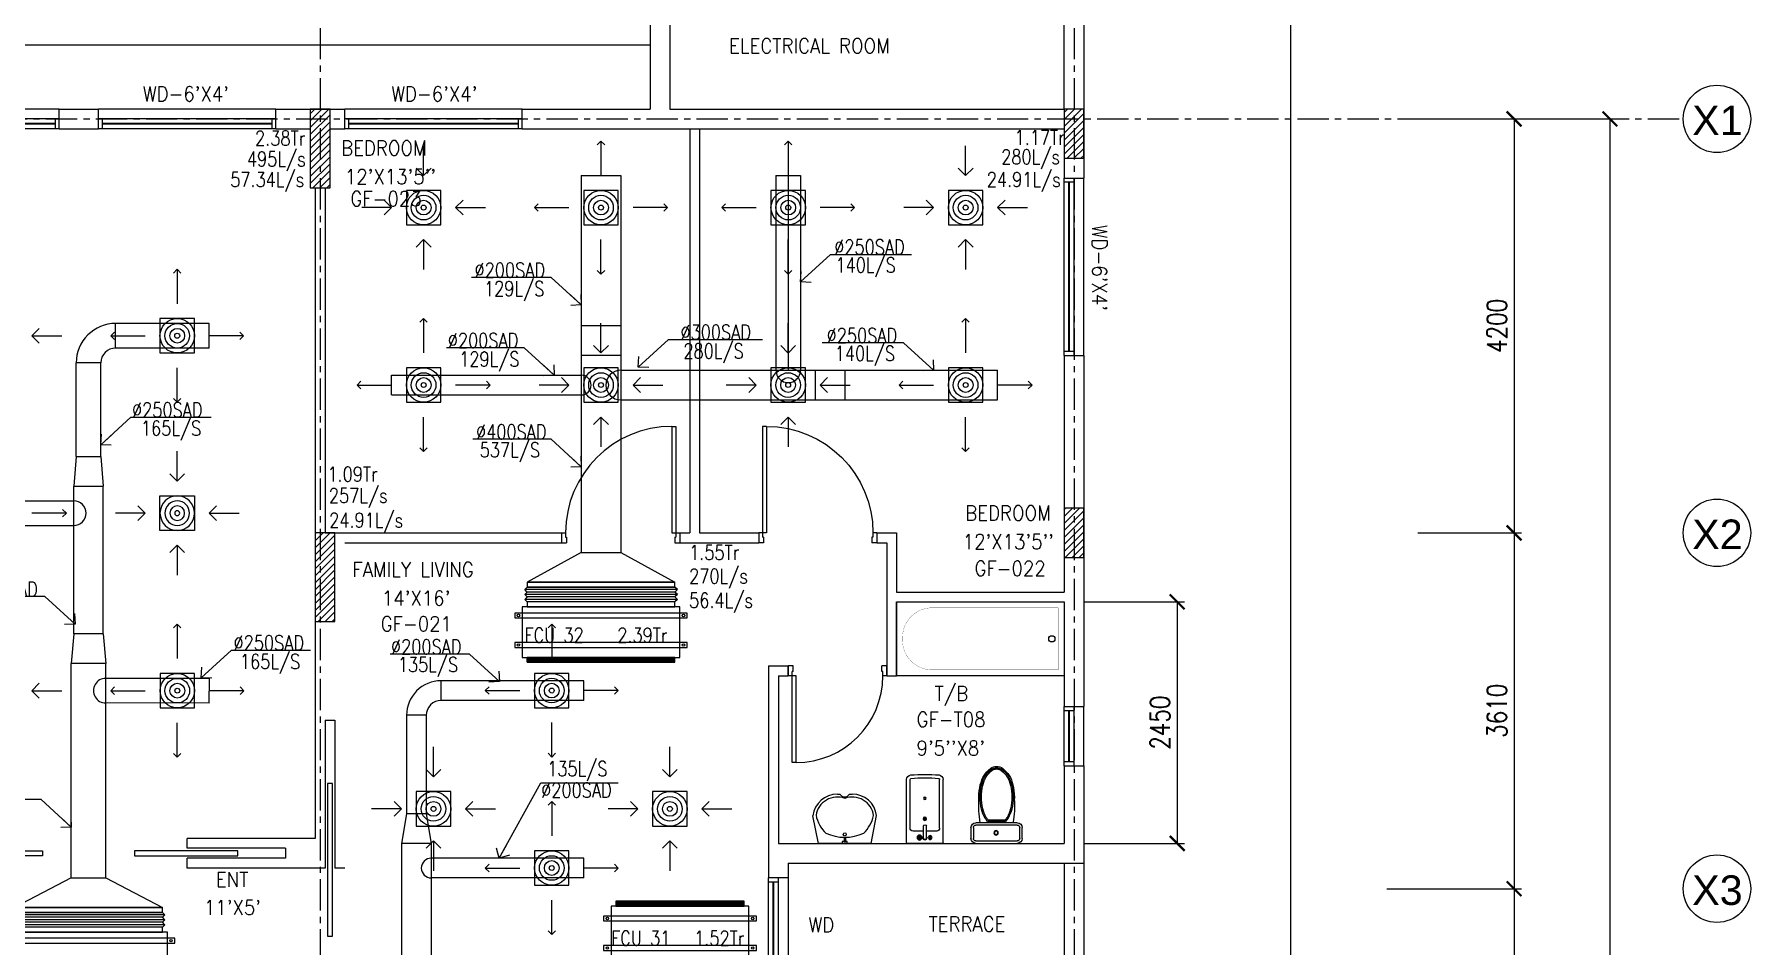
# Model space of a CAD drawing. Header units: millimetres. Extents: x -1288794 to 2153086, y -2701644 to -1335282.
# Drawn here: x 865916 to 883334, y -1482356 to -1473111 of the extents above; entities that cross this region are included whole.
import ezdxf
from ezdxf.enums import TextEntityAlignment as Align

# ---------------------------------------------------------------- set-up
doc = ezdxf.new("R2010")
doc.units = ezdxf.units.MM
doc.header["$LTSCALE"] = 100
doc.header["$PDMODE"] = 34
doc.linetypes.add('CENTER', pattern=[50.8, 31.75, -6.35, 6.35, -6.35])
for name, color, linetype in [('A-ANNO-DIMS', 1, 'Continuous'), ('A-ANNO-SYMB', 33, 'Continuous'), ('A-ANNO-TEXT', 8, 'Continuous'), ('A-AREA', 8, 'CENTER'), ('A-DOOR', 4, 'Continuous'), ('A-FLOR-PFIX', 8, 'Continuous'), ('A-FLOR-SPCL', 8, 'Continuous'), ('A-GLAZ', 5, 'Continuous'), ('A-GRID', 253, 'CENTER'), ('A-WALL-FULL', 8, 'Continuous'), ('AC-HLTEXT', 100, 'Continuous'), ('AC-SAD', 3, 'Continuous'), ('AC-SAD TEXT', 3, 'Continuous'), ('FCU-AC', 160, 'Continuous'), ('L-WALK', 8, 'Continuous'), ('RCD RIGHT', 1, 'Continuous'), ('S-COL- HACT.', 9, 'Continuous'), ('S-COL.', 8, 'Continuous'), ('SCD  RIGHT', 3, 'Continuous')]:
    doc.layers.add(name, color=color, linetype=linetype)
doc.styles.add('ROMANS', font='romans.shx', dxfattribs={"width": 0.8})
doc.styles.add('SANSSERIF', font='sas_____.pfb')
doc.styles.add('SIMPLEX', font='simplex.shx', dxfattribs={"width": 0.8})
doc.dimstyles.new('100 of DIM2', dxfattribs={"dimscale": 0, "dimtxt": 200, "dimasz": 150, "dimexe": 75, "dimexo": 200, "dimgap": 75, "dimtad": 1, "dimdec": 0, "dimrnd": 5, "dimzin": 0, "dimdsep": 46, "dimtxsty": 'ROMANS', "dimblk": 'ARCHTICK', "dimcen": 100, "dimclrd": 94, "dimclre": 94, "dimclrt": 2, "dimadec": 0, "dimazin": 0, "dimtfac": 1, "dimtdec": 0, "dimtofl": 0, "dimtmove": 2, "dimatfit": 3, "dimldrblk": 'OPEN90', "dimfxl": 75, "dimtolj": 1, "dimtzin": 0, "dimarcsym": 0})
pattern_1 = [(45, (1972922.05, -1109556.65), (-35.355339, 35.355339), [])]

# ---------------------------------------------------------------- blocks, each defined once
blk = doc.blocks.new('D-120-R1')
for p, q in [((-80, 1180), (-40, 1180)), ((-80, 1180), (-80, 100)), ((-40, 1180), (-40, 55)), ((-1200, 100), (-1160, 100)), ((-1200, 100), (-1200, 0)), ((-1160, 100), (-1160, 55)), ((-1160, 55), (-1150, 55)), ((-1150, 55), (-1150, 0)), ((-80, 100), (0, 100)), ((-50, 55), (-40, 55)), ((-50, 55), (-50, 0)), ((-50, 0), (0, 0)), ((0, 100), (0, 0)), ((-1200, 0), (-1150, 0))]:
    blk.add_line(p, q)
at = {"linetype": 'Continuous'}
blk.add_arc((-80, 100), 1080, 90, 180, dxfattribs=at)
blk = doc.blocks.new('W-180')
for p, q in [((1800, 100), (0, 100)), ((1800, 0), (0, 0)), ((40, 0), (40, 100)), ((1760, 100), (1760, 0))]:
    blk.add_line(p, q)
at = {"linetype": 'Continuous'}
for p, q in [((1760, 53), (40, 53)), ((1760, 47), (40, 47))]:
    blk.add_line(p, q, dxfattribs=at)
blk = doc.blocks.new('WC-1')
for p, q in [((-210, 0), (210, 0)), ((-260, -160), (-260, -50)), ((-235, -160), (-235, -50)), ((-210, -25), (210, -25)), ((235, -50), (235, -160)), ((260, -50), (260, -160)), ((210, -185), (-210, -185)), ((210, -210), (-210, -210)), ((91, -223), (-91, -223)), ((86, -235), (-86, -235))]:
    blk.add_line(p, q)
for radius in [22.1, 17.1]:
    blk.add_circle((-6, -107), radius)
for centre, radius, start, end in [((-210, -50), 50, 90, 180), ((-210, -160), 50, 180, 270), ((-210, -50), 25, 90, 180), ((-210, -160), 25, 180, 270), ((210, -50), 50, 360, 90), ((210, -50), 25, 360, 90), ((210, -160), 25, 270, 360), ((210, -160), 50, 270, 360), ((722, -383), 904, 168.9529, 184.0632), ((178, -428), 341, 149.8586, 166.4766), ((178, -428), 328, 149.8586, 166.4766), ((69, -365), 214, 138.4152, 149.8586), ((69, -365), 201, 139.9943, 149.8586), ((-69, -365), 201, 30.1414, 40.0057), ((-69, -365), 214, 30.1414, 41.5848), ((-178, -428), 328, 13.5234, 30.1414), ((-178, -428), 341, 13.5234, 30.1414), ((352, -470), 532, 177.5541, 180), ((352, -470), 532, 180, 193.5234), ((352, -470), 520, 166.4766, 180), ((352, -470), 520, 180, 193.5234), ((352, -470), 507, 166.4766, 180), ((352, -470), 507, 180, 193.5234), ((-352, -470), 507, 360, 13.5234), ((-352, -470), 507, 346.4766, 360), ((-352, -470), 520, 360, 13.5234), ((-352, -470), 520, 346.4766, 360), ((-352, -470), 532, 346.4766, 360), ((-352, -470), 532, 360, 2.4459), ((178, -512), 353, 193.5234, 210.1414), ((178, -512), 341, 193.5234, 210.1414), ((178, -512), 328, 193.5234, 210.1414), ((69, -575), 226, 210.1414, 234.4972), ((69, -575), 214, 210.1414, 234.4972), ((69, -575), 201, 210.1414, 234.4972), ((-69, -575), 201, 305.5028, 329.8586), ((-69, -575), 214, 305.5028, 329.8586), ((-69, -575), 226, 305.5028, 329.8586), ((-178, -512), 328, 329.8586, 346.4766), ((-178, -512), 341, 329.8586, 346.4766), ((-178, -512), 353, 329.8586, 346.4766), ((0, -672), 108, 234.4972, 270), ((0, -672), 95.9, 234.4972, 270), ((0, -672), 83.4, 234.4972, 270), ((0, -672), 83.4, 270, 305.5028), ((0, -672), 95.9, 270, 305.5028), ((0, -672), 108, 270, 305.5028)]:
    blk.add_arc(centre, radius, start, end)
at = {"linetype": 'Continuous', "ltscale": 50}
blk.add_arc((-722, -383), 904, 355.9368, 11.0471, dxfattribs=at)
blk = doc.blocks.new('W-120')
for p, q in [((1200, 100), (0, 100)), ((1200, 0), (0, 0)), ((40, 0), (40, 100)), ((1160, 100), (1160, 0))]:
    blk.add_line(p, q)
at = {"linetype": 'Continuous'}
for p, q in [((1160, 53), (40, 53)), ((1160, 47), (40, 47))]:
    blk.add_line(p, q, dxfattribs=at)
blk = doc.blocks.new('BIDET-1')
for p, q in [((175, 0), (-175, 0)), ((-185, -10), (-185, -649)), ((-150, -155), (-150, -649)), ((-15, -125), (-120, -125)), ((-39, -59), (-69, -59)), ((-54, -44), (-54, -74)), ((-15, -54), (-15, -174)), ((15, -54), (15, -174)), ((120, -125), (15, -125)), ((39, -59), (69, -59)), ((54, -44), (54, -74)), ((150, -155), (150, -649)), ((185, -10), (185, -649)), ((12, -250), (-12, -250)), ((-9, -259), (9, -241)), ((-9, -241), (9, -259)), ((0, -238), (0, -262))]:
    blk.add_line(p, q)
for centre, radius in [((-54, -59), 25), ((-54, -59), 20), ((-54, -59), 15.2), ((-54, -59), 10.2), ((54, -59), 20), ((54, -59), 15.2), ((54, -59), 10.2), ((0, -250), 17.5), ((0, -250), 12.5), ((0, -457), 12.5), ((0, -457), 10)]:
    blk.add_circle(centre, radius)
for centre, radius, start, end in [((-175, -10), 10, 90, 180), ((175, -10), 10, 0, 90), ((-120, -155), 30, 90, 180), ((0, -54), 20, 318.5904, 221.4096), ((0, -54), 15, 0, 180), ((120, -155), 30, 0, 90), ((0, -174), 15, 180, 0), ((-140, -649), 45, 180, 265.2062), ((-140, -649), 10, 180, 265.2062), ((0, 1020), 1720, 265.2062, 274.7938), ((0, 1020), 1685, 265.2062, 274.7938), ((140, -649), 10, 274.7938, 0), ((140, -649), 45, 274.7938, 0)]:
    blk.add_arc(centre, radius, start, end)
blk = doc.blocks.new('W-60')
for p, q in [((600, 100), (0, 100)), ((600, 0), (0, 0)), ((40, 0), (40, 100)), ((560, 100), (560, 0))]:
    blk.add_line(p, q)
at = {"linetype": 'Continuous'}
for p, q in [((560, 53), (40, 53)), ((560, 47), (40, 47))]:
    blk.add_line(p, q, dxfattribs=at)
blk = doc.blocks.new('LAV-4')
for p, q in [((-266, 0), (-322, -283)), ((-266, 0), (268, 0)), ((268, 0), (324, -280)), ((-48, -500), (-75, -500)), ((75, -500), (50, -500))]:
    blk.add_line(p, q)
for points in [[(-25, 0), (-25, -18), (25, -18), (25, 0)], [(-9, -20), (-9, -57), (8, -57), (8, -20)]]:
    blk.add_lwpolyline(points, close=True)
blk.add_circle((0, -91), 15.4)
for centre, radius, start, end in [((74, -366), 375, 135.3333, 167.1432), ((0, -539), 477, 66.1261, 113.874), ((-74, -366), 375, 12.5199, 44.6667), ((-75, -250), 250, 187.6784, 270), ((-75, -250), 220, 188.5814, 289.9523), ((75, -250), 220, 250.0878, 350.8515), ((75, -250), 250, 270, 353.0121), ((1, -527), 55.9, 28.7827, 151.2173), ((50, -499), 0, 238.1883, 0)]:
    blk.add_arc(centre, radius, start, end)
blk = doc.blocks.new('D-100-R1')
for p, q in [((-80, 980), (-80, 100)), ((-80, 980), (-40, 980)), ((-40, 980), (-40, 55)), ((-1000, 100), (-1000, 0)), ((-1000, 100), (-960, 100)), ((-960, 100), (-960, 55)), ((-960, 55), (-950, 55)), ((-950, 55), (-950, 0)), ((-80, 100), (0, 100)), ((-50, 55), (-50, 0)), ((-50, 55), (-40, 55)), ((-50, 0), (0, 0)), ((0, 100), (0, 0)), ((-1000, 0), (-950, 0))]:
    blk.add_line(p, q)
at = {"linetype": 'Continuous'}
blk.add_arc((-80, 100), 880, 90, 180, dxfattribs=at)
blk = doc.blocks.new('BT-2')
blk.add_lwpolyline([(0, 750), (1700, 750), (1700, 0), (0, 0)], close=True)
at = {"const_width": 2}
blk.add_lwpolyline([(60, 690), (1340, 690, -0.414214), (1640, 390), (1640, 360, -0.414214), (1340, 60), (60, 60)], format="xyb", close=True, dxfattribs=at)
blk.add_circle((125, 375), 31.9)
blk = doc.blocks.new('_ArchTick')
at = {"color": 0, "linetype": 'ByBlock', "const_width": 0.15}
blk.add_lwpolyline([(-0.5, -0.5), (0.5, 0.5)], dxfattribs=at)
blk = doc.blocks.new('*D526')
at = {"layer": 'A-ANNO-DIMS', "color": 94, "lineweight": -2, "ltscale": 3, "transparency": 16777216}
for p, q in [((879750, -1473969), (881980, -1473969)), ((881905, -1473969), (881905, -1509169)), ((879750, -1509169), (881980, -1509169))]:
    blk.add_line(p, q, dxfattribs=at)
at = {"layer": 'Defpoints', "color": 0, "ltscale": 3, "transparency": 16777216}
for p in [(879550, -1473969), (879550, -1509169), (881905, -1509169)]:
    blk.add_point(p, dxfattribs=at)
at = {"layer": 'A-ANNO-DIMS', "color": 94, "lineweight": -2, "ltscale": 3, "transparency": 16777216, "xscale": 150, "yscale": 150, "zscale": 150}
for p, rotation in [((881905, -1473969), 90), ((881905, -1509169), 270)]:
    blk.add_blockref('_ArchTick', p, dxfattribs=dict(at, rotation=rotation))
at = {"layer": 'A-ANNO-DIMS', "color": 2, "ltscale": 3, "transparency": 16777216, "insert": (881730, -1491569), "char_height": 200, "attachment_point": 5, "rotation": 90, "style": 'ROMANS'}
blk.add_mtext('\\A1;35200', dxfattribs=at)
blk = doc.blocks.new('_Open90')
at = {"color": 0, "linetype": 'ByBlock', "lineweight": -2}
for p, q in [((0, 0), (-1, 0)), ((-0.5, 0.5), (0, 0)), ((0, 0), (-0.5, -0.5))]:
    blk.add_line(p, q, dxfattribs=at)
blk = doc.blocks.new('*D527')
at = {"layer": 'A-ANNO-DIMS', "color": 94, "lineweight": -2, "ltscale": 3, "transparency": 16777216}
for p, q in [((879955, -1473969), (881008, -1473969)), ((880933, -1473969), (880933, -1478169)), ((879955, -1478169), (881008, -1478169))]:
    blk.add_line(p, q, dxfattribs=at)
at = {"layer": 'Defpoints', "color": 0, "ltscale": 3, "transparency": 16777216}
for p in [(879755, -1473969), (879755, -1478169), (880933, -1478169)]:
    blk.add_point(p, dxfattribs=at)
at = {"layer": 'A-ANNO-DIMS', "color": 94, "lineweight": -2, "ltscale": 3, "transparency": 16777216, "xscale": 150, "yscale": 150, "zscale": 150}
for p, rotation in [((880933, -1473969), 90), ((880933, -1478169), 270)]:
    blk.add_blockref('_ArchTick', p, dxfattribs=dict(at, rotation=rotation))
at = {"layer": 'A-ANNO-DIMS', "color": 2, "ltscale": 3, "transparency": 16777216, "insert": (880758, -1476069), "char_height": 200, "attachment_point": 5, "rotation": 90, "style": 'ROMANS'}
blk.add_mtext('\\A1;4200', dxfattribs=at)
blk = doc.blocks.new('*D528')
at = {"layer": 'A-ANNO-DIMS', "color": 94, "lineweight": -2, "ltscale": 3, "transparency": 16777216}
for p, q in [((879955, -1478169), (881008, -1478169)), ((880933, -1478169), (880933, -1481779)), ((879641, -1481779), (881008, -1481779))]:
    blk.add_line(p, q, dxfattribs=at)
at = {"layer": 'Defpoints', "color": 0, "ltscale": 3, "transparency": 16777216}
for p in [(879755, -1478169), (879441, -1481779), (880933, -1481779)]:
    blk.add_point(p, dxfattribs=at)
at = {"layer": 'A-ANNO-DIMS', "color": 94, "lineweight": -2, "ltscale": 3, "transparency": 16777216, "xscale": 150, "yscale": 150, "zscale": 150}
for p, rotation in [((880933, -1478169), 90), ((880933, -1481779), 270)]:
    blk.add_blockref('_ArchTick', p, dxfattribs=dict(at, rotation=rotation))
at = {"layer": 'A-ANNO-DIMS', "color": 2, "ltscale": 3, "transparency": 16777216, "insert": (880758, -1479974), "char_height": 200, "attachment_point": 5, "rotation": 90, "style": 'ROMANS'}
blk.add_mtext('\\A1;3610', dxfattribs=at)
blk = doc.blocks.new('*D529')
at = {"layer": 'A-ANNO-DIMS', "color": 94, "lineweight": -2, "ltscale": 3, "transparency": 16777216}
for p, q in [((879641, -1481779), (881008, -1481779)), ((880933, -1481779), (880933, -1487769)), ((879641, -1487769), (881008, -1487769))]:
    blk.add_line(p, q, dxfattribs=at)
at = {"layer": 'Defpoints', "color": 0, "ltscale": 3, "transparency": 16777216}
for p in [(879441, -1481779), (879441, -1487769), (880933, -1487769)]:
    blk.add_point(p, dxfattribs=at)
at = {"layer": 'A-ANNO-DIMS', "color": 94, "lineweight": -2, "ltscale": 3, "transparency": 16777216, "xscale": 150, "yscale": 150, "zscale": 150}
for p, rotation in [((880933, -1481779), 90), ((880933, -1487769), 270)]:
    blk.add_blockref('_ArchTick', p, dxfattribs=dict(at, rotation=rotation))
at = {"layer": 'A-ANNO-DIMS', "color": 2, "ltscale": 3, "transparency": 16777216, "insert": (880758, -1484774), "char_height": 200, "attachment_point": 5, "rotation": 90, "style": 'ROMANS'}
blk.add_mtext('\\A1;5990', dxfattribs=at)
blk = doc.blocks.new('*D556')
at = {"layer": 'AC-HLTEXT', "color": 94, "lineweight": -2, "transparency": 16777216}
for p, q in [((876567, -1478869), (877589, -1478869)), ((877514, -1478869), (877514, -1481319)), ((876567, -1481319), (877589, -1481319))]:
    blk.add_line(p, q, dxfattribs=at)
at = {"layer": 'Defpoints', "color": 0, "transparency": 16777216}
for p in [(876367, -1478869), (876367, -1481319), (877514, -1481319)]:
    blk.add_point(p, dxfattribs=at)
at = {"layer": 'AC-HLTEXT', "color": 94, "lineweight": -2, "transparency": 16777216, "xscale": 150, "yscale": 150, "zscale": 150}
for p, rotation in [((877514, -1478869), 90), ((877514, -1481319), 270)]:
    blk.add_blockref('_ArchTick', p, dxfattribs=dict(at, rotation=rotation))
at = {"layer": 'AC-HLTEXT', "color": 2, "transparency": 16777216, "insert": (877339, -1480094), "char_height": 200, "attachment_point": 5, "rotation": 90, "style": 'ROMANS'}
blk.add_mtext('\\A1;2450', dxfattribs=at)
blk = doc.blocks.new('fcu 2.5 tr')
h = blk.add_hatch()
h.set_pattern_fill('NET', color=3)
h.paths.add_polyline_path([(83172, -1587743), (81672, -1587743), (81672, -1587793), (83172, -1587793)])
at = {"layer": 'FCU-AC'}
for p, q in [((81672, -1587030), (81647, -1587055)), ((83172, -1587030), (81672, -1587030)), ((83197, -1587055), (83172, -1587030)), ((83197, -1587055), (81647, -1587055)), ((81672, -1587080), (81647, -1587055)), ((81672, -1587080), (81647, -1587105)), ((83197, -1587105), (81647, -1587105)), ((81672, -1587130), (81647, -1587105)), ((81672, -1587130), (81647, -1587155)), ((83197, -1587155), (81647, -1587155)), ((81672, -1587180), (81647, -1587155)), ((83172, -1587080), (81672, -1587080)), ((83172, -1587080), (81672, -1587080)), ((83172, -1587130), (81672, -1587130)), ((83172, -1587130), (81672, -1587130)), ((83197, -1587055), (83172, -1587080)), ((83197, -1587105), (83172, -1587080)), ((83197, -1587105), (83172, -1587130)), ((83197, -1587155), (83172, -1587130)), ((83197, -1587155), (83172, -1587180))]:
    blk.add_line(p, q, dxfattribs=at)
at = {"layer": 'FCU-AC', "color": 1}
for p, q in [((83172, -1586980), (81672, -1586980)), ((81672, -1586980), (81672, -1587030)), ((81672, -1587030), (83172, -1587030)), ((83172, -1587030), (83172, -1586980)), ((83172, -1587180), (81672, -1587180)), ((81672, -1587180), (81672, -1587230)), ((83172, -1587230), (83172, -1587180)), ((81672, -1587230), (83172, -1587230))]:
    blk.add_line(p, q, dxfattribs=at)
at = {"layer": 'FCU-AC', "color": 6}
for points in [[(81547, -1587343), (83297, -1587343), (83297, -1587293), (81547, -1587293)], [(81547, -1587643), (83297, -1587643), (83297, -1587593), (81547, -1587593)]]:
    blk.add_lwpolyline(points, close=True, dxfattribs=at)
at = {"layer": 'FCU-AC'}
blk.add_lwpolyline([(81622, -1587743), (83222, -1587743), (83222, -1587230), (81622, -1587230)], close=True, dxfattribs=at)
at = {"layer": 'FCU-AC', "color": 3}
blk.add_lwpolyline([(81672, -1587793), (83172, -1587793), (83172, -1587743), (81672, -1587743)], close=True, dxfattribs=at)
at = {"layer": 'FCU-AC', "color": 6}
for centre in [(81584, -1587318), (83259, -1587318), (81584, -1587618), (83259, -1587618)]:
    blk.add_circle(centre, 12.5, dxfattribs=at)
blk = doc.blocks.new('fcu 2 tr')
h = blk.add_hatch()
h.set_pattern_fill('NET', color=3)
h.paths.add_polyline_path([(80954, -1588493), (79654, -1588493), (79654, -1588543), (80954, -1588543)])
at = {"layer": 'FCU-AC', "color": 1}
for p, q in [((80954, -1587730), (79654, -1587730)), ((79654, -1587730), (79654, -1587780)), ((80954, -1587780), (80954, -1587730)), ((79654, -1587780), (80954, -1587780)), ((80954, -1587930), (79654, -1587930)), ((79654, -1587930), (79654, -1587980)), ((79654, -1587980), (80954, -1587980)), ((80954, -1587980), (80954, -1587930))]:
    blk.add_line(p, q, dxfattribs=at)
at = {"layer": 'FCU-AC'}
for p, q in [((79654, -1587780), (79629, -1587805)), ((80979, -1587805), (79629, -1587805)), ((79654, -1587830), (79629, -1587805)), ((79654, -1587830), (79629, -1587855)), ((80979, -1587855), (79629, -1587855)), ((79654, -1587880), (79629, -1587855)), ((79654, -1587880), (79629, -1587905)), ((80979, -1587905), (79629, -1587905)), ((79654, -1587930), (79629, -1587905)), ((80954, -1587780), (79654, -1587780)), ((80954, -1587830), (79654, -1587830)), ((80954, -1587830), (79654, -1587830)), ((80954, -1587880), (79654, -1587880)), ((80954, -1587880), (79654, -1587880)), ((80954, -1587780), (80979, -1587805)), ((80954, -1587830), (80979, -1587805)), ((80954, -1587830), (80979, -1587855)), ((80954, -1587880), (80979, -1587855)), ((80954, -1587880), (80979, -1587905)), ((80954, -1587930), (80979, -1587905))]:
    blk.add_line(p, q, dxfattribs=at)
at = {"layer": 'FCU-AC', "color": 6}
for points in [[(79529, -1588093), (81079, -1588093), (81079, -1588043), (79529, -1588043)], [(79529, -1588393), (81079, -1588393), (81079, -1588343), (79529, -1588343)]]:
    blk.add_lwpolyline(points, close=True, dxfattribs=at)
at = {"layer": 'FCU-AC'}
blk.add_lwpolyline([(79604, -1588493), (81004, -1588493), (81004, -1587980), (79604, -1587980)], close=True, dxfattribs=at)
at = {"layer": 'FCU-AC', "color": 3}
blk.add_lwpolyline([(79654, -1588543), (80954, -1588543), (80954, -1588493), (79654, -1588493)], close=True, dxfattribs=at)
at = {"layer": 'FCU-AC', "color": 6}
for centre in [(79566, -1588068), (81041, -1588068), (79566, -1588368), (81041, -1588368)]:
    blk.add_circle(centre, 12.5, dxfattribs=at)
blk = doc.blocks.new('abcd')
at = {"layer": 'SCD  RIGHT'}
blk.add_lwpolyline([(558555, -1481705), (558905, -1481705), (558905, -1481355), (558555, -1481355)], close=True, dxfattribs=at)
for radius in [175, 125, 75, 25]:
    blk.add_circle((558730, -1481530), radius, dxfattribs=at)
for points in [[(558730, -1480856), (558730, -1481205)], [(558056, -1481530), (558405, -1481530)], [(559404, -1481530), (559055, -1481530)], [(558730, -1482204), (558730, -1481855)]]:
    blk.add_leader(points, dimstyle='100 of DIM2', override={"dimscale": 1, "dimasz": 75, "dimtad": 0, "dimclrd": 3, "dimfxl": 0.2}, dxfattribs=at)
blk = doc.blocks.new('cdcdcd')
at = {"layer": 'RCD RIGHT'}
blk.add_lwpolyline([(-175, -175), (175, -175), (175, 175), (-175, 175)], close=True, dxfattribs=at)
for radius in [175, 125, 75, 25]:
    blk.add_circle((0, 0), radius, dxfattribs=at)
for points in [[(0, 325), (0, 628)], [(-325, 0), (-628, 0)], [(325, 0), (628, 0)], [(0, -325), (0, -628)]]:
    blk.add_leader(points, dimstyle='100 of DIM2', override={"dimscale": 1, "dimtad": 0, "dimcen": 150, "dimclrd": 256, "dimclre": 256, "dimfxl": 0.2}, dxfattribs=at)

msp = doc.modelspace()

# ---------------------------------------------------------------- hatches: boundary and pattern name
at = {"layer": 'S-COL- HACT.', "linetype": 'Continuous', "ltscale": 3}
h = msp.add_hatch(dxfattribs=at)
h.set_pattern_fill('ANSI31', color=256, scale=400, style=0)
h.set_pattern_definition(pattern_1)
h.paths.add_polyline_path([(868716.9, -1473868.6), (868716.9, -1474668.6), (868916.9, -1474668.6), (868916.9, -1473868.6)])
h = msp.add_hatch(dxfattribs=at)
h.set_pattern_fill('ANSI31', color=256, scale=400, style=0)
h.set_pattern_definition(pattern_1)
h.paths.add_polyline_path([(876566.9, -1474368.6), (876566.9, -1473868.6), (876366.9, -1473868.6), (876366.9, -1474368.6)])
h = msp.add_hatch(dxfattribs=at)
h.set_pattern_fill('ANSI31', color=256, scale=400, style=0)
h.set_pattern_definition(pattern_1)
h.paths.add_polyline_path([(876366.9, -1477918.6), (876366.9, -1478418.6), (876566.9, -1478418.6), (876566.9, -1477918.6)])
h = msp.add_hatch(dxfattribs=at)
h.set_pattern_fill('ANSI31', color=256, scale=400, style=0)
h.set_pattern_definition(pattern_1)
h.paths.add_polyline_path([(868766.9, -1478168.6), (868766.9, -1479068.6), (868966.9, -1479068.6), (868966.9, -1478168.6)])

# ---------------------------------------------------------------- linework, layer by layer
at = {"layer": 'A-ANNO-SYMB', "ltscale": 3}
for centre in [(882991.4, -1473968.6), (882991.4, -1478168.6), (882991.4, -1481778.6)]:
    msp.add_circle(centre, 342.2, dxfattribs=at)
at = {"layer": 'A-AREA', "ltscale": 15}
msp.add_line((878666.9, -1512568.6), (878666.9, -1469568.6), dxfattribs=at)
at = {"layer": 'A-DOOR', "ltscale": 3}
for points in [[(868941.9, -1480711.1), (868891.9, -1480711.1), (868891.9, -1482261.1), (868941.9, -1482261.1), (868941.9, -1480711.1)], [(864950.9, -1481443.6), (864950.9, -1481393.6), (866000.9, -1481393.6), (866000.9, -1481443.6), (864950.9, -1481443.6)], [(867982.9, -1481443.6), (867982.9, -1481393.6), (866932.9, -1481393.6), (866932.9, -1481443.6), (867982.9, -1481443.6)]]:
    msp.add_lwpolyline(points, dxfattribs=at)
at = {"layer": 'A-FLOR-SPCL', "ltscale": 3}
for p, q in [((876366.9, -1481518.6), (876366.9, -1483018.6)), ((876566.9, -1481518.6), (876566.9, -1483018.6))]:
    msp.add_line(p, q, dxfattribs=at)
at = {"layer": 'A-GLAZ', "ltscale": 3}
for p, q in [((866166.9, -1473868.6), (864366.9, -1473868.6)), ((868366.9, -1473868.6), (866566.9, -1473868.6)), ((870866.9, -1473868.6), (869066.9, -1473868.6)), ((876566.9, -1476368.6), (876566.9, -1474568.6)), ((876566.9, -1480531.3), (876566.9, -1479931.3)), ((873566.9, -1481668.6), (873566.9, -1482868.6))]:
    msp.add_line(p, q, dxfattribs=at)
at = {"layer": 'A-GRID', "ltscale": 0.1}
for p, q in [((868816.9, -1466442.6), (868816.9, -1514577)), ((876466.9, -1466442.6), (876466.9, -1514577)), ((839109.7, -1473968.6), (882649.2, -1473968.6))]:
    msp.add_line(p, q, dxfattribs=at)
at = {"layer": 'A-WALL-FULL', "ltscale": 3}
for p, q in [((872166.9, -1471168.6), (872166.9, -1473868.6)), ((876566.9, -1471168.6), (876566.9, -1474068.6)), ((866166.9, -1473868.6), (866566.9, -1473868.6)), ((866166.9, -1474068.6), (866166.9, -1473868.6)), ((866566.9, -1474068.6), (866566.9, -1473868.6)), ((868366.9, -1473868.6), (869066.9, -1473868.6)), ((868366.9, -1474068.6), (868366.9, -1473868.6)), ((869066.9, -1474068.6), (869066.9, -1473868.6)), ((870866.9, -1473868.6), (872166.9, -1473868.6)), ((870866.9, -1474068.6), (870866.9, -1473868.6)), ((875216.9, -1473868.6), (876366.9, -1473868.6)), ((876566.9, -1473868.6), (876566.9, -1474568.6)), ((876566.9, -1473868.6), (876566.9, -1474568.6)), ((866166.9, -1474068.6), (866566.9, -1474068.6)), ((868366.9, -1474068.6), (868716.9, -1474068.6)), ((868916.9, -1474068.6), (869066.9, -1474068.6)), ((870866.9, -1474068.6), (872566.9, -1474068.6)), ((871166.9, -1474068.6), (872566.9, -1474068.6)), ((872166.9, -1474068.6), (876366.9, -1474068.6)), ((872466.9, -1474068.6), (873416.9, -1474068.6)), ((872466.9, -1474068.6), (876166.9, -1474068.6)), ((872466.9, -1474068.6), (876166.9, -1474068.6)), ((872566.9, -1474068.6), (872566.9, -1478168.6)), ((872666.9, -1474068.6), (872666.9, -1478168.6)), ((875216.9, -1474068.6), (876166.9, -1474068.6)), ((876366.9, -1474068.6), (876366.9, -1474568.6)), ((876366.9, -1474068.6), (876366.9, -1474568.6)), ((868766.9, -1474668.6), (868766.9, -1481268.6)), ((868866.9, -1474668.6), (868866.9, -1478168.6)), ((876366.9, -1474568.6), (876566.9, -1474568.6)), ((876366.9, -1474568.6), (876566.9, -1474568.6)), ((876366.9, -1476368.6), (876366.9, -1478768.6)), ((876366.9, -1476368.6), (876566.9, -1476368.6)), ((876566.9, -1476368.6), (876566.9, -1479931.3)), ((868866.9, -1478168.6), (871266.9, -1478168.6)), ((871266.9, -1478168.6), (871266.9, -1478268.6)), ((872466.9, -1478168.6), (872566.9, -1478168.6)), ((872466.9, -1478168.6), (872466.9, -1478268.6)), ((872666.9, -1478168.6), (873266.9, -1478168.6)), ((873266.9, -1478168.6), (873266.9, -1478268.6)), ((874466.9, -1478168.6), (874666.9, -1478168.6)), ((874466.9, -1478168.6), (874466.9, -1478268.6)), ((874666.9, -1478168.6), (874666.9, -1478768.6)), ((869066.9, -1478268.6), (871266.9, -1478268.6)), ((872466.9, -1478268.6), (873266.9, -1478268.6)), ((874466.9, -1478268.6), (874566.9, -1478268.6)), ((874566.9, -1478268.6), (874566.9, -1479618.6)), ((874666.9, -1478768.6), (876366.9, -1478768.6)), ((874666.9, -1478868.6), (876366.9, -1478868.6)), ((874666.9, -1478868.6), (874666.9, -1479618.6)), ((876366.9, -1478868.6), (876366.9, -1479931.3)), ((873366.9, -1479518.6), (873566.9, -1479518.6)), ((873366.9, -1479518.6), (873366.9, -1481668.6)), ((873566.9, -1479518.6), (873566.9, -1479618.6)), ((873466.9, -1479618.6), (873566.9, -1479618.6)), ((873466.9, -1479618.6), (873466.9, -1481318.6)), ((874566.9, -1479618.6), (874666.9, -1479618.6)), ((876366.9, -1479931.3), (876566.9, -1479931.3)), ((868866.9, -1480068.6), (868866.9, -1481568.6)), ((868866.9, -1480068.6), (868966.9, -1480068.6)), ((868966.9, -1480068.6), (868966.9, -1481568.6)), ((876366.9, -1480531.3), (876366.9, -1481318.6)), ((876366.9, -1480531.3), (876566.9, -1480531.3)), ((876566.9, -1480531.3), (876566.9, -1481518.6)), ((868766.9, -1481268.6), (867466.9, -1481268.6)), ((867466.9, -1481368.6), (867466.9, -1481268.6)), ((873466.9, -1481318.6), (876366.9, -1481318.6)), ((868466.9, -1481368.6), (867466.9, -1481368.6)), ((868466.9, -1481468.6), (867466.9, -1481468.6)), ((867466.9, -1481568.6), (867466.9, -1481468.6)), ((868466.9, -1481368.6), (868466.9, -1481468.6)), ((868766.9, -1481568.6), (867466.9, -1481568.6)), ((868866.9, -1481568.6), (868766.9, -1481568.6)), ((869066.9, -1481568.6), (868966.9, -1481568.6)), ((873566.9, -1481668.6), (873366.9, -1481668.6)), ((873566.9, -1481518.6), (876566.9, -1481518.6)), ((873566.9, -1481518.6), (873566.9, -1481668.6))]:
    msp.add_line(p, q, dxfattribs=at)
at = {"layer": 'A-WALL-FULL', "linetype": 'Continuous', "ltscale": 3}
for p, q in [((868716.9, -1474068.6), (868716.9, -1474668.6)), ((868916.9, -1474668.6), (868916.9, -1474068.6)), ((868716.9, -1474668.6), (868916.9, -1474668.6))]:
    msp.add_line(p, q, dxfattribs=at)
at = {"layer": 'A-WALL-FULL', "ltscale": 3}
msp.add_lwpolyline([(872366.9, -1471368.6), (872366.9, -1473868.6), (876366.9, -1473868.6), (876366.9, -1473868.6), (876366.9, -1471368.6)], dxfattribs=at)
at = {"layer": 'AC-SAD'}
for p, q in [((871467.3, -1474543.6), (871466.9, -1478368.6)), ((871467.3, -1474543.6), (871867.3, -1474543.7)), ((871867.3, -1474543.7), (871866.9, -1478368.6)), ((873442.3, -1474543.6), (873441.9, -1476519.1)), ((873442.3, -1474543.6), (873692.3, -1474543.7)), ((873567.3, -1474543.6), (873566.9, -1476519.1)), ((873692.3, -1474543.7), (873691.9, -1476519.1)), ((866741.6, -1476293.7), (866741.7, -1476043.7)), ((867691.6, -1476044.1), (866741.7, -1476043.7)), ((867691.5, -1476294.1), (867691.6, -1476044.1)), ((871867.1, -1476069), (871467.1, -1476069)), ((866341.6, -1477393.7), (866341.6, -1476443.7)), ((866591.6, -1476443.7), (866341.6, -1476443.7)), ((866591.6, -1477393.7), (866591.6, -1476443.7)), ((867691.5, -1476294.1), (866741.6, -1476293.7)), ((871867.1, -1476369), (871467.1, -1476369)), ((869541.9, -1476569), (871467.1, -1476569)), ((869541.9, -1476769), (869541.9, -1476569)), ((871867.1, -1476519.1), (875691.9, -1476519.1)), ((873841.9, -1476519.1), (873841.9, -1476819.1)), ((874141.9, -1476519.1), (874141.9, -1476819.1)), ((875691.9, -1476819.1), (875691.9, -1476519.1)), ((869541.9, -1476769), (871467.1, -1476769)), ((871867.1, -1476819.1), (875691.9, -1476819.1)), ((866341.6, -1477393.7), (866316.5, -1477693.7)), ((866341.6, -1477393.7), (866591.6, -1477393.7)), ((866591.6, -1477393.7), (866616.6, -1477693.7)), ((865242.3, -1477844.1), (866316.5, -1477843.7)), ((866316.5, -1477693.7), (866616.6, -1477693.7)), ((866316.6, -1479194.4), (866316.6, -1477693.7)), ((866616.6, -1479194.4), (866616.6, -1477693.7)), ((865242.4, -1478094.1), (866316.6, -1478093.7)), ((871466.9, -1478368.6), (870916.9, -1478668.6)), ((871466.9, -1478368.6), (871866.9, -1478368.6)), ((871866.9, -1478368.6), (872416.9, -1478668.6)), ((870916.9, -1478668.6), (872416.9, -1478668.6)), ((866316.6, -1479194.4), (866291.6, -1479494.4)), ((866616.6, -1479194.4), (866316.6, -1479194.4)), ((866616.6, -1479194.4), (866641.6, -1479494.4)), ((866291.6, -1481668.6), (866291.6, -1479494.4)), ((866641.6, -1479494.4), (866291.6, -1479494.4)), ((866641.6, -1481668.6), (866641.6, -1479494.4)), ((867692.4, -1479644.8), (866641.6, -1479644.4)), ((867692.3, -1479894.8), (867692.4, -1479644.8)), ((870043.7, -1479868.9), (870043.8, -1479668.9)), ((871491.9, -1479669.1), (870043.8, -1479668.9)), ((871491.9, -1479869.1), (871491.9, -1479669.1)), ((867692.3, -1479894.8), (866641.6, -1479894.4)), ((871491.9, -1479869.1), (870043.8, -1479868.9)), ((869893.7, -1480018.9), (869693.7, -1480018.9)), ((869693.7, -1480018.9), (869693.7, -1481019)), ((869893.7, -1480018.9), (869893.7, -1481019)), ((869693.7, -1481019), (869643.7, -1481319)), ((869893.7, -1481019), (869693.7, -1481019)), ((869893.7, -1481019), (869943.6, -1481319)), ((869643.7, -1481319), (869643.4, -1484843.6)), ((869943.6, -1481319), (869643.7, -1481319)), ((869943.6, -1481319), (869943.4, -1484843.7)), ((871491.9, -1481469.1), (869943.6, -1481469)), ((871491.9, -1481669.1), (871491.9, -1481469.1)), ((866291.6, -1481668.6), (865716.6, -1481968.6)), ((866291.6, -1481668.6), (866641.6, -1481668.6)), ((866641.6, -1481668.6), (867216.6, -1481968.6)), ((871491.9, -1481669.1), (869943.6, -1481669)), ((865716.6, -1481968.6), (867216.6, -1481968.6))]:
    msp.add_line(p, q, dxfattribs=at)
for centre, radius, start, end in [((866741.6, -1476443.7, 0), 400, 89.98054, 180), ((866741.6, -1476443.7, 0), 150, 89.98054, 180), ((871467.1, -1476669), 100, 269.99999, 89.99999), ((871867.1, -1476669), 150, 89.99999, 269.99999), ((873566.9, -1476519.1), 125, 179.9888, 359.9888), ((866316.5, -1477968.7), 125, 270.01947, 90.01947), ((866641.6, -1479769.4), 125, 89.98056, 269.98056), ((870043.7, -1480018.9), 350, 89.99573, 179.99573), ((870043.7, -1480018.9), 150, 89.99573, 179.99573), ((869943.6, -1481569), 100, 89.99918, 269.99918)]:
    msp.add_arc(centre, radius, start, end, dxfattribs=at)
at = {"layer": 'L-WALK', "ltscale": 3}
msp.add_line((849416.9, -1473218.6), (872166.9, -1473218.6), dxfattribs=at)
at = {"layer": 'S-COL.', "linetype": 'Continuous', "ltscale": 3}
for points in [[(868716.9, -1473868.6), (868716.9, -1474668.6), (868916.9, -1474668.6), (868916.9, -1473868.6)], [(876566.9, -1474368.6), (876566.9, -1473868.6), (876366.9, -1473868.6), (876366.9, -1474368.6)], [(876366.9, -1477918.6), (876366.9, -1478418.6), (876566.9, -1478418.6), (876566.9, -1477918.6)], [(868766.9, -1478168.6), (868766.9, -1479068.6), (868966.9, -1479068.6), (868966.9, -1478168.6)], [(868766.9, -1478168.6), (868766.9, -1479068.6), (868966.9, -1479068.6), (868966.9, -1478168.6)], [(868766.9, -1478168.6), (868766.9, -1479068.6), (868966.9, -1479068.6), (868966.9, -1478168.6)]]:
    msp.add_lwpolyline(points, close=True, dxfattribs=at)

# ---------------------------------------------------------------- block references
at = {"layer": 'A-DOOR', "ltscale": 3}
msp.add_blockref('D-120-R1', (872466.9, -1478268.6), dxfattribs=at)
at = {"layer": 'A-DOOR', "ltscale": 3, "xscale": -1}
msp.add_blockref('D-120-R1', (873266.9, -1478268.6), dxfattribs=at)
at = {"layer": 'A-DOOR', "ltscale": 3, "rotation": 180}
msp.add_blockref('D-100-R1', (873566.9, -1479518.6), dxfattribs=at)
at = {"layer": 'A-FLOR-PFIX', "ltscale": 3, "rotation": 180}
for name, p in [('BT-2', (876366.9, -1478868.6)), ('LAV-4', (874140.9, -1481318.6))]:
    msp.add_blockref(name, p, dxfattribs=at)
at = {"layer": 'A-FLOR-PFIX', "ltscale": 3, "xscale": -1, "rotation": 180}
for name, p in [('BIDET-1', (874953.4, -1481318.6)), ('WC-1', (875681.5, -1481318.6))]:
    msp.add_blockref(name, p, dxfattribs=at)
at = {"layer": 'A-GLAZ', "ltscale": 3}
for p in [(864366.9, -1474068.6), (866566.9, -1474068.6), (869066.9, -1474068.6)]:
    msp.add_blockref('W-180', p, dxfattribs=at)
at = {"layer": 'A-GLAZ', "ltscale": 3, "rotation": 270}
for name, p in [('W-180', (876366.9, -1474568.6)), ('W-60', (876366.9, -1479931.3)), ('W-120', (873366.9, -1481668.6))]:
    msp.add_blockref(name, p, dxfattribs=at)
at = {"layer": 'FCU-AC', "color": 3}
for p in [(789245.3, 108311.4), (784045, 105011.4)]:
    msp.add_blockref('fcu 2.5 tr', p, dxfattribs=at)
at = {"layer": 'FCU-AC', "rotation": 180}
msp.add_blockref('fcu 2 tr', (952772.5, -3070448.6), dxfattribs=at)
at = {"layer": 'RCD RIGHT'}
for p in [(869866.9, -1474868.6), (875366.9, -1474868.6), (865566.1, -1476168.6), (871666.9, -1476668.6), (873566, -1476668.7), (865566.9, -1479769.4), (869966.9, -1480968.6), (872366, -1480968.7)]:
    msp.add_blockref('cdcdcd', p, dxfattribs=at)
at = {"layer": 'RCD RIGHT', "xscale": -1}
msp.add_blockref('cdcdcd', (867366.6, -1477968.6), dxfattribs=at)
at = {"layer": 'SCD  RIGHT'}
for p in [(312936.9, 6661.4), (314836.9, 6661.4), (308636.6, 5361.4), (311136.9, 4861.4), (316636.9, 4861.4), (308637.3, 1760.6), (312436.9, 1761.4), (312436.9, -38.6)]:
    msp.add_blockref('abcd', p, dxfattribs=at)
at = {"layer": 'SCD  RIGHT', "xscale": -1}
msp.add_blockref('abcd', (1424297.4, 3561.4), dxfattribs=at)

# ---------------------------------------------------------------- texts
at = {"layer": 'A-ANNO-TEXT', "style": 'ROMANS', "width": 0.9}
for s, p in [('ELECTRICAL ROOM', (872965.8, -1473302.9)), ("WD-6'X4'", (867017.5, -1473790.5)), ("WD-6'X4'", (869538.1, -1473790.5)), ('BEDROOM', (869029.8, -1474339.4)), ("12'X13'5''", (869067.6, -1474629.9)), ('GF-023', (869123.4, -1474853.1)), ('BEDROOM', (875363.3, -1478042.4)), ("12'X13'5''", (875337.6, -1478332.9)), ('FAMILY LIVING', (869144, -1478615.9)), ('GF-022', (875456.9, -1478603.6)), ("14'X16'", (869443.2, -1478906.5)), ('GF-021', (869431, -1479166.1)), ('T/B', (875051, -1479872.6)), ('GF-T08', (874868.9, -1480135.8)), ("9'5''X8'", (874868.9, -1480426.9)), ('ENT', (867758.2, -1481759.2)), ("11'X5'", (867637.4, -1482044.8)), ('WD', (873772.8, -1482219.8)), ('TERRACE', (874990.2, -1482211.7))]:
    msp.add_text(s, height=150, dxfattribs=at).set_placement(p)
at = {"layer": 'A-ANNO-TEXT', "style": 'SANSSERIF'}
for s, p in [('X1', (882996, -1474133.2)), ('X2', (882996, -1478333.2)), ('X3', (882996, -1481943.2))]:
    msp.add_text(s, height=300, dxfattribs=at).set_placement(p, align=Align.CENTER)
at = {"layer": 'A-ANNO-TEXT', "style": 'ROMANS', "width": 0.9}
msp.add_text("WD-6'X4'", height=150, rotation=270, dxfattribs=at).set_placement((876651.8, -1475044))
at = {"layer": 'AC-SAD TEXT', "style": 'SIMPLEX', "width": 0.8}
for s, p in [('2.38Tr', (868156.4, -1474239.9)), ('1.17Tr', (875863.8, -1474231.7)), ('495L/s', (868073.7, -1474450.6)), ('280L/s', (875727.9, -1474428.7)), ('57.34L/s', (867904.6, -1474659.5)), ('24.91L/s', (875581.3, -1474659.4)), ('%%C200SAD', (870383.6, -1475577.3)), ('129L/S', (870479.4, -1475766.2)), ('%%C300SAD', (872473.3, -1476207.7)), ('%%C250SAD', (873956.3, -1476240.5)), ('%%C200SAD', (870112.1, -1476290.9)), ('280L/S', (872503.1, -1476398.2)), ('140L/S', (874038.6, -1476422.5)), ('129L/S', (870227.8, -1476479.8)), ('%%C250SAD', (866907.7, -1476995.8)), ('165L/S', (866998.1, -1477182)), ('%%C400SAD', (870398.7, -1477218.6)), ('537L/S', (870435.5, -1477401)), ('1.09Tr', (868890.8, -1477647.2)), ('257L/s', (868905.3, -1477865)), ('24.91L/s', (868908.5, -1478115.3)), ('1.55Tr', (872561.2, -1478441.6)), ('270L/s', (872561.2, -1478682)), ('%%C300SAD', (865236.6, -1478815.2)), ('56.4L/s', (872561.2, -1478928.3)), ('%%C250SAD', (867937.9, -1479359.6)), ('FCU 32', (870889.9, -1479281.6)), ('2.39Tr', (871832.3, -1479281.6)), ('165L/S', (868003, -1479549.1)), ('%%C200SAD', (869535.6, -1479399)), ('135L/S', (869605, -1479579.1)), ('135L/S', (871120.7, -1480636.1)), ('%%C200SAD', (871059.6, -1480853.4))]:
    msp.add_text(s, height=150, dxfattribs=at).set_placement(p)
for s, rotation, p in [('%%C250SAD', 360, (874033.6, -1475343.6)), ('140L/S', 360, (874046.4, -1475525.7)), ('FCU 31', 0, (871769, -1482355.6)), ('1.52Tr', 0, (872612.2, -1482355.6))]:
    msp.add_text(s, height=150, rotation=rotation, dxfattribs=at).set_placement(p)

# ---------------------------------------------------------------- dimensions: what is measured, and where the dimension line sits
at = {"layer": 'A-ANNO-DIMS', "ltscale": 3}
for base, p1, p2, picture, middle in [((881905, -1509168.6), (879549.9, -1473968.6), (879549.9, -1509168.6), '*D526', (881730, -1491568.6)), ((880932.5, -1478168.6), (879755, -1473968.6), (879755, -1478168.6), '*D527', (880757.5, -1476068.6)), ((880932.5, -1481778.6), (879755, -1478168.6), (879441, -1481778.6), '*D528', (880757.5, -1479973.6)), ((880932.5, -1487768.6), (879441, -1481778.6), (879441, -1487768.6), '*D529', (880757.5, -1484773.6))]:
    dim = msp.add_linear_dim(base=base, p1=p1, p2=p2, angle=90, dimstyle='100 of DIM2', override={"dimscale": 1}, dxfattribs=at)
    dim.commit()
    dim.dimension.update_dxf_attribs({"geometry": picture, "text_midpoint": middle})
at = {"layer": 'AC-HLTEXT'}
dim = msp.add_linear_dim(base=(877513.6, -1481318.6), p1=(876366.9, -1478868.6), p2=(876366.9, -1481318.6), angle=90, dimstyle='100 of DIM2', override={"dimscale": 1, "dimfxl": 0.2}, dxfattribs=at)
dim.commit()
dim.dimension.update_dxf_attribs({"geometry": '*D556', "text_midpoint": (877338.6, -1480093.6)})

# ---------------------------------------------------------------- leaders
at = {"layer": 'AC-SAD TEXT'}
for points in [[(873692.1, -1475622.2), (873997.3, -1475343.6), (874817.3, -1475343.6)], [(871466.8, -1475855.9), (871161.6, -1475577.3), (870354.4, -1475577.3)], [(872045.1, -1476486.2), (872350.3, -1476207.7), (873306.4, -1476207.7)], [(875041.9, -1476519.1), (874736.7, -1476240.5), (873911.7, -1476240.5)], [(871193, -1476569.5), (870887.8, -1476290.9), (870098.4, -1476290.9)], [(866591.6, -1477274.4), (866896.8, -1476995.8), (867709.3, -1476995.8)], [(871467, -1477497.2), (871161.8, -1477218.6), (870367.1, -1477218.6)], [(866329.3, -1479093.8), (866024.2, -1478815.2), (865214.4, -1478815.2)], [(867610.7, -1479638.1), (867915.9, -1479359.6), (868720.6, -1479359.6)], [(870636, -1479677.6), (870330.8, -1479399), (869527.3, -1479399)], [(870635, -1481469), (871056.4, -1480703.4), (871841.1, -1480703.4)], [(866291.6, -1481153.1), (865986.4, -1480874.5), (865159.7, -1480874.5)]]:
    msp.add_leader(points, dimstyle='100 of DIM2', override={"dimscale": 1, "dimtad": 0, "dimfxl": 0.2}, dxfattribs=at)

doc.saveas('drawing.dxf')
